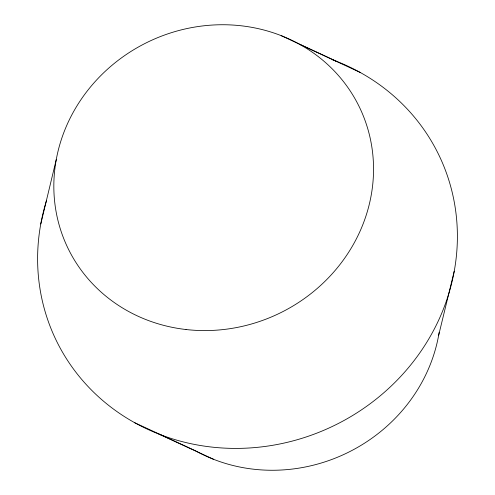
<?xml version="1.0" encoding="UTF-8"?>
<svg xmlns="http://www.w3.org/2000/svg" width="495" height="495" viewBox="0 0 495 495"><rect width="100%" height="100%" fill="white"/><g stroke="black" fill="none" stroke-linecap="round" stroke-linejoin="round"><path stroke-width="0.74" d="M40.776 223.975L56.244 159.656M438.65 335.344L454.224 271.248M158.901 434.096L213.729 459.366M134.826 422.786L195.389 450.747A161.908 150.746 -25.8 0 0 439.176 332.287M281.16 35.634L336.099 61.126M299.5 44.253L360.174 72.437M332.535 59.771A212.59 197.938 -25.8 0 1 442.734 310.773A212.59 197.938 -25.8 0 1 178.528 440.649A212.59 197.938 -25.8 0 1 46.592 200.333M186.015 329.522A161.908 150.746 -25.8 0 0 363.868 117.321A161.908 150.746 -25.8 0 0 91.173 86.142A161.908 150.746 -25.8 0 0 186.015 329.522"/></g></svg>
